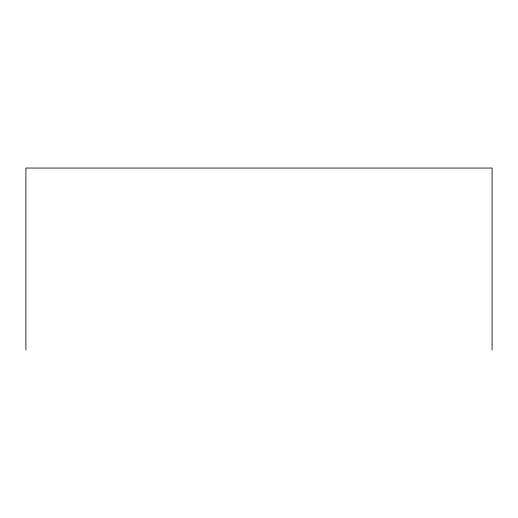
<?xml version="1.0" encoding="UTF-8"?>
<svg xmlns="http://www.w3.org/2000/svg" width="518" height="518" viewBox="0 0 518 518"><rect width="100%" height="100%" fill="white"/><g stroke="black" fill="none" stroke-linecap="round" stroke-linejoin="round"><path stroke-width="0.78" d="M492.1 349.954L492.1 168.046L25.9 168.046L25.9 349.954"/></g></svg>
